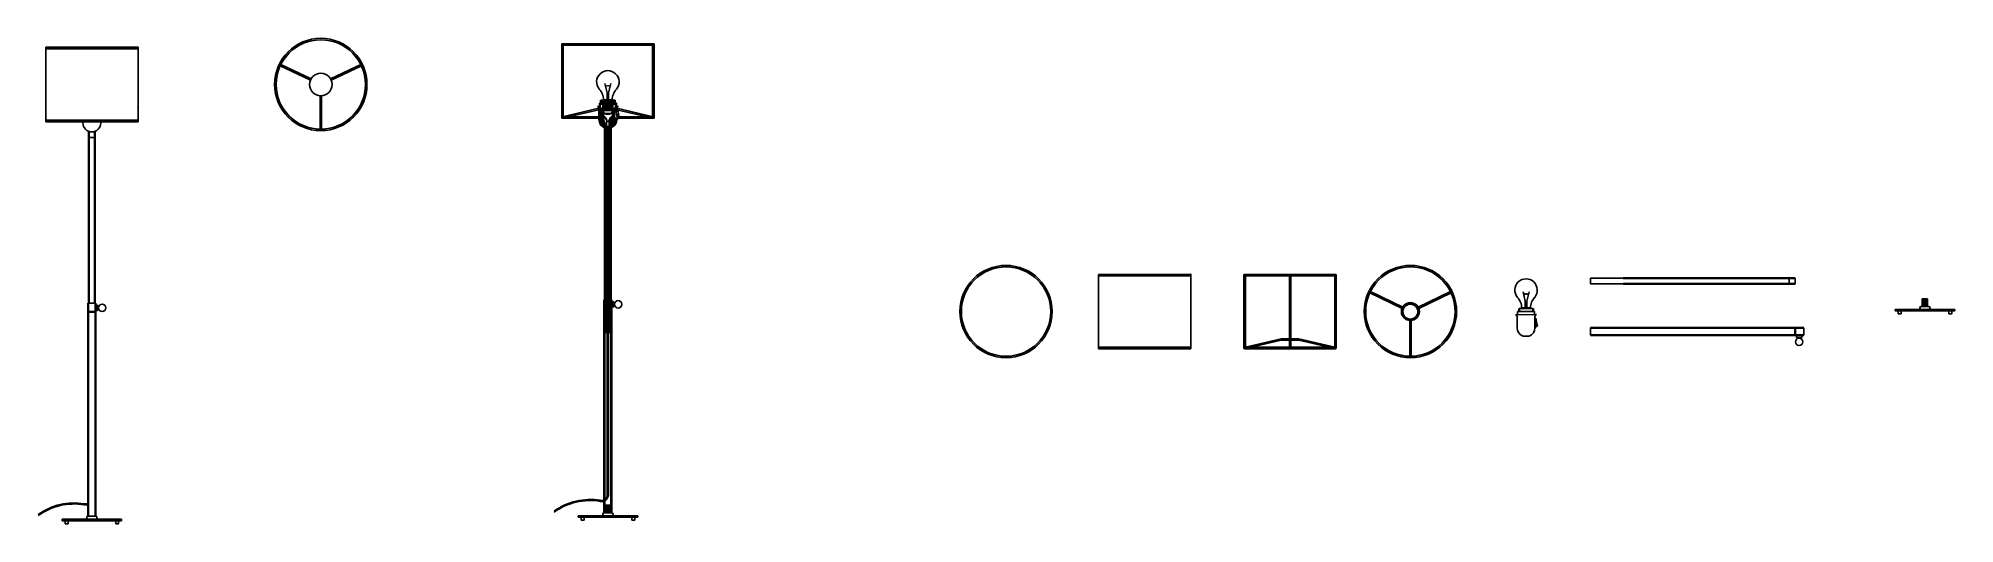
# Model space of a CAD drawing. Header units: centimetres. Extents: x 4277 to 4920, y 1697 to 1860.
import ezdxf

# ---------------------------------------------------------------- set-up
doc = ezdxf.new("R2010")
doc.units = ezdxf.units.CM
doc.layers.get('0').update_dxf_attribs({"color": 1})
doc.layers.add('ferramenta', color=250, linetype='Continuous')

msp = doc.modelspace()

# ---------------------------------------------------------------- hatches: boundary and pattern name
at = {"layer": 'ferramenta'}
h = msp.add_hatch(dxfattribs=at)
h.set_pattern_fill('ANSI31', color=256, scale=0.09, angle=118)
h.set_pattern_definition([(163, (886.7065, 262.7796), (-0.083545215, -0.273264084), [])])
h.paths.add_polyline_path([(4465.95, 1839.17), (4465.65, 1839.17), (4465.66, 1838.12), (4465.14, 1838.12), (4465.14, 1837.07), (4465.44, 1837.08), (4465.44, 1837.82), (4465.96, 1837.82)])
h.paths.add_polyline_path([(4470.85, 1838.12), (4470.34, 1838.12), (4470.35, 1839.17), (4470.05, 1839.17), (4470.04, 1837.82), (4470.55, 1837.82), (4470.55, 1837.09), (4470.85, 1837.09)])
h.paths.add_polyline_path([(4465.44, 1837.08), (4465.14, 1837.07), (4464.46, 1837.07, -0.352821), (4465, 1836.48), (4465, 1832.68, 0.317832), (4467, 1829.85), (4467.3, 1829.85)])
h.paths.add_polyline_path([(4471, 1832.69), (4471, 1832.77), (4470.25, 1832.77), (4470.25, 1834.16, 0.02709), (4469.58, 1833.28), (4468.7, 1829.85), (4469, 1829.85, 0.318988)])
h.paths.add_polyline_path([(4471.29, 1833.14), (4470.25, 1833.14), (4470.25, 1832.77), (4471, 1832.77), (4471.28, 1832.77)])
h.paths.add_polyline_path([(4471.32, 1835.89), (4470.25, 1835.89), (4470.25, 1835.52), (4471.32, 1835.52)])
h.paths.add_polyline_path([(4470.99, 1836.5, -0.352774), (4471.53, 1837.09), (4470.55, 1837.09), (4470.55, 1837.07), (4470.25, 1835.89), (4471, 1835.89)])
h.paths.add_polyline_path([(4469.95, 1771.48), (4469.25, 1771.48), (4469.25, 1770.8), (4469.95, 1770.8)])
h.paths.add_polyline_path([(4469.95, 1770.41), (4469.25, 1770.41), (4469.25, 1769.73), (4469.95, 1769.73)])

# ---------------------------------------------------------------- linework, layer by layer
for p, q in [((4279.23, 1856.95), (4310.23, 1856.95)), ((4279.23, 1856.95), (4279.23, 1831.95)), ((4279.23, 1856.45), (4310.23, 1856.45)), ((4310.23, 1831.95), (4310.23, 1856.95)), ((4452.5, 1858.11), (4483.5, 1858.11)), ((4452.5, 1858.11), (4452.5, 1833.11)), ((4452.5, 1857.61), (4483.5, 1857.61)), ((4453, 1833.67), (4453, 1858.11)), ((4483, 1833.67), (4483, 1857.61)), ((4483.5, 1833.11), (4483.5, 1858.11)), ((4279.23, 1831.95), (4279.23, 1832.45)), ((4279.23, 1832.45), (4310.23, 1832.45)), ((4279.23, 1831.95), (4310.23, 1831.95)), ((4291.73, 1831.52), (4291.73, 1831.95)), ((4297.73, 1831.52), (4297.73, 1831.95)), ((4298.02, 1831.61), (4297.73, 1831.6)), ((4452.5, 1833.11), (4452.5, 1833.61)), ((4452.5, 1833.61), (4452.75, 1833.61)), ((4452.5, 1833.11), (4465, 1833.11)), ((4453, 1833.11), (4453, 1833.17)), ((4454.88, 1833.61), (4465, 1833.61)), ((4467.3, 1829.85), (4467.3, 1761.2)), ((4467.78, 1827.86), (4467.3, 1827.86)), ((4468.7, 1827.86), (4468.18, 1827.86)), ((4468.7, 1829.85), (4468.7, 1761.2)), ((4471.29, 1833.11), (4483.5, 1833.11)), ((4471.76, 1833.61), (4481.11, 1833.61)), ((4483, 1833.11), (4483, 1833.17)), ((4483.21, 1833.61), (4483.5, 1833.61)), ((4295.73, 1826.69), (4293.73, 1826.69)), ((4632.67, 1780.68), (4663.67, 1780.68)), ((4632.67, 1780.68), (4632.67, 1755.68)), ((4632.67, 1780.18), (4663.67, 1780.18)), ((4663.67, 1755.68), (4663.67, 1780.68)), ((4808.91, 1779.45), (4797.95, 1779.45)), ((4797.95, 1779.45), (4797.95, 1777.45)), ((4808.91, 1777.45), (4797.95, 1777.45)), ((4864.6, 1777.45), (4864.6, 1779.45)), ((4866.6, 1779.45), (4866.6, 1777.45)), ((4293.48, 1771), (4295.98, 1771)), ((4466.75, 1772.16), (4467, 1772.16)), ((4467, 1772.16), (4467, 1761.2)), ((4469, 1772.16), (4469.25, 1772.16)), ((4469, 1772.16), (4469, 1761.2)), ((4908.94, 1769.93), (4911.44, 1769.93)), ((4293.48, 1768.21), (4295.98, 1768.21)), ((4293.48, 1768.01), (4295.98, 1768.01)), ((4900.19, 1768.93), (4920.19, 1768.93)), ((4900.19, 1768.43), (4900.19, 1768.93)), ((4900.19, 1768.43), (4920.19, 1768.43)), ((4920.19, 1768.43), (4920.19, 1768.93)), ((4467, 1761.2), (4467.3, 1761.2)), ((4467, 1761.2), (4467, 1705.09)), ((4467.3, 1761.2), (4467.78, 1761.2)), ((4468.18, 1761.2), (4468.7, 1761.2)), ((4469, 1761.2), (4468.7, 1761.2)), ((4469, 1761.2), (4469, 1700.64)), ((4797.95, 1762.72), (4797.95, 1760.22)), ((4866.52, 1762.72), (4866.52, 1760.22)), ((4866.72, 1762.72), (4866.72, 1760.22)), ((4869.5, 1762.72), (4869.5, 1760.22)), ((4632.67, 1756.18), (4663.67, 1756.18)), ((4632.67, 1755.68), (4663.67, 1755.68)), ((4467, 1705.94), (4466.75, 1705.94)), ((4468.18, 1706.52), (4467.78, 1706.52)), ((4293.48, 1699.45), (4295.98, 1699.45)), ((4458, 1699.61), (4478, 1699.61)), ((4458, 1699.11), (4458, 1699.61)), ((4458, 1699.11), (4478, 1699.11)), ((4467, 1703.94), (4466.75, 1703.94)), ((4466.75, 1700.64), (4467, 1700.64)), ((4466.75, 1700.61), (4469.25, 1700.61)), ((4467, 1704.67), (4467, 1700.64)), ((4469.25, 1700.64), (4469, 1700.64)), ((4478, 1699.11), (4478, 1699.61)), ((4284.73, 1698.45), (4304.73, 1698.45)), ((4284.73, 1697.95), (4284.73, 1698.45)), ((4284.73, 1697.95), (4304.73, 1697.95)), ((4285.73, 1697.95), (4285.73, 1696.95)), ((4285.73, 1696.95), (4286.73, 1696.95)), ((4286.73, 1696.95), (4286.73, 1697.95)), ((4302.73, 1696.95), (4302.73, 1697.95)), ((4303.73, 1696.95), (4302.73, 1696.95)), ((4303.73, 1697.95), (4303.73, 1696.95)), ((4304.73, 1697.95), (4304.73, 1698.45))]:
    msp.add_line(p, q)
at = {"lineweight": 18}
msp.add_line((4298.02, 1831.61), (4298.02, 1831.95), dxfattribs=at)
at = {"lineweight": 35}
for points in [[(4293.74, 1771), (4293.73, 1828.69)], [(4295.73, 1771), (4295.73, 1828.69)], [(4467, 1772.16), (4467, 1829.85)], [(4469, 1772.16), (4469, 1829.85)], [(4808.91, 1779.45), (4866.6, 1779.45)], [(4808.91, 1777.45), (4866.6, 1777.45)], [(4293.48, 1699.45), (4293.48, 1771)], [(4295.98, 1699.45), (4295.98, 1771)], [(4466.75, 1704.94), (4466.75, 1772.16)], [(4469.25, 1770.8), (4469.25, 1772.16)], [(4469.25, 1700.64), (4469.25, 1770.41)], [(4797.95, 1762.72), (4869.5, 1762.72)], [(4797.95, 1760.22), (4869.5, 1760.22)], [(4466.75, 1700.64), (4466.75, 1704.55)]]:
    msp.add_lwpolyline(points, dxfattribs=at)
for centre, radius in [((4371.61, 1844.45), 15.5), ((4371.61, 1844.45), 15), ((4601.67, 1768.18), 15.5), ((4601.67, 1768.18), 15)]:
    msp.add_circle(centre, radius)
for centre, radius, start, end in [((4294.73, 1831.52), 3, 180, 0), ((4908.94, 1769.43), 0.5, 90, 270), ((4911.44, 1769.43), 0.5, 270, 90), ((4293.48, 1698.95), 0.5, 90, 270), ((4295.98, 1698.95), 0.5, 270, 90), ((4466.75, 1700.11), 0.5, 90, 270), ((4469.25, 1700.11), 0.5, 270, 90)]:
    msp.add_arc(centre, radius, start, end)
for p in [(4310.23, 1836.81), (4310.23, 1836.81), (4483.5, 1837.98), (4483.5, 1837.98)]:
    msp.add_point(p)
at = {"layer": 'ferramenta'}
for p, q in [((4368.1, 1845.86), (4357.99, 1850.72)), ((4368.32, 1846.31), (4358.21, 1851.17)), ((4374.91, 1846.31), (4385.02, 1851.17)), ((4375.12, 1845.86), (4385.24, 1850.72)), ((4371.36, 1840.67), (4371.36, 1829.45)), ((4371.86, 1840.67), (4371.86, 1829.45)), ((4467.75, 1841.59), (4467, 1844.78)), ((4467.15, 1844.14), (4467.28, 1843.87)), ((4467.28, 1843.87), (4467.4, 1844.14)), ((4467.4, 1844.14), (4467.51, 1843.87)), ((4467.51, 1843.87), (4467.65, 1844.14)), ((4467.65, 1844.14), (4467.77, 1843.87)), ((4467.75, 1839.32), (4467.75, 1841.59)), ((4467.77, 1843.87), (4467.9, 1844.14)), ((4467.9, 1844.14), (4468, 1843.87)), ((4468, 1843.87), (4468.14, 1844.14)), ((4468.14, 1844.14), (4468.27, 1843.87)), ((4468.25, 1841.59), (4468.99, 1844.78)), ((4468.25, 1839.32), (4468.25, 1841.59)), ((4468.27, 1843.87), (4468.39, 1844.14)), ((4468.39, 1844.14), (4468.5, 1843.87)), ((4468.5, 1843.87), (4468.64, 1844.14)), ((4468.64, 1844.14), (4468.75, 1843.87)), ((4468.75, 1843.87), (4468.84, 1844.14)), ((4465, 1836.48), (4452.75, 1833.61)), ((4465, 1835.98), (4452.75, 1833.11)), ((4464.46, 1837.07), (4465.44, 1837.08)), ((4465, 1832.68), (4465, 1836.48)), ((4465.14, 1838.12), (4465.14, 1837.07)), ((4465.14, 1838.12), (4465.66, 1838.12)), ((4465.44, 1837.82), (4465.44, 1837.07)), ((4465.96, 1837.82), (4465.44, 1837.82)), ((4465.44, 1837.07), (4467.3, 1829.85)), ((4465.7, 1836.5), (4465.59, 1836.5)), ((4465.65, 1839.17), (4466.28, 1839.17)), ((4465.95, 1838.64), (4466.28, 1838.64)), ((4465.96, 1838.12), (4466.28, 1838.12)), ((4466.28, 1839.32), (4466.28, 1835.67)), ((4466.28, 1839.32), (4469.71, 1839.32)), ((4466.28, 1838.71), (4469.27, 1839.32)), ((4466.28, 1838.87), (4468.49, 1839.32)), ((4466.28, 1839.04), (4467.66, 1839.32)), ((4466.28, 1839.17), (4467.02, 1839.32)), ((4466.28, 1838.54), (4469.71, 1839.24)), ((4466.28, 1838.37), (4469.71, 1839.07)), ((4466.28, 1838.2), (4469.71, 1838.9)), ((4466.28, 1838.03), (4469.71, 1838.73)), ((4466.28, 1837.86), (4469.71, 1838.56)), ((4466.28, 1837.7), (4469.71, 1838.4)), ((4466.28, 1837.53), (4469.71, 1838.23)), ((4466.28, 1837.38), (4469.71, 1838.08)), ((4466.28, 1837.23), (4469.71, 1837.93)), ((4466.28, 1837.08), (4469.71, 1837.78)), ((4466.28, 1836.91), (4469.71, 1837.61)), ((4466.28, 1836.77), (4469.71, 1837.47)), ((4466.28, 1836.59), (4469.71, 1837.29)), ((4466.28, 1836.43), (4469.71, 1837.13)), ((4466.28, 1836.25), (4469.71, 1836.95)), ((4466.28, 1836.06), (4469.71, 1836.77)), ((4466.28, 1835.88), (4469.71, 1836.58)), ((4466.28, 1835.69), (4469.71, 1836.39)), ((4466.28, 1835.67), (4469.71, 1835.67)), ((4466.75, 1834.67), (4466.28, 1835.67)), ((4466.44, 1833.85), (4466.72, 1833.75)), ((4466.75, 1834.67), (4469.25, 1834.67)), ((4467.1, 1835.67), (4469.71, 1836.2)), ((4467.75, 1839.67), (4468.25, 1839.67)), ((4468, 1835.67), (4469.71, 1836.02)), ((4468.95, 1835.67), (4469.71, 1835.82)), ((4469.25, 1834.67), (4469.71, 1835.67)), ((4469.55, 1833.85), (4469.28, 1833.75)), ((4470.55, 1837.07), (4469.65, 1833.54)), ((4469.71, 1839.32), (4469.71, 1835.67)), ((4469.71, 1839.17), (4470.35, 1839.17)), ((4469.71, 1838.64), (4470.04, 1838.64)), ((4469.71, 1838.12), (4470.04, 1838.12)), ((4470.04, 1837.82), (4470.55, 1837.82)), ((4471.32, 1835.89), (4470.25, 1835.89)), ((4470.25, 1832.77), (4470.25, 1835.89)), ((4471.31, 1835.52), (4470.25, 1835.52)), ((4470.29, 1836.5), (4470.41, 1836.5)), ((4470.34, 1838.12), (4470.85, 1838.12)), ((4470.55, 1837.82), (4470.55, 1837.07)), ((4470.55, 1837.09), (4471.53, 1837.09)), ((4470.77, 1835.52), (4470.88, 1834.33)), ((4470.85, 1838.12), (4470.85, 1837.09)), ((4471.51, 1834.33), (4470.88, 1834.33)), ((4470.88, 1834.33), (4471.29, 1833.14)), ((4471, 1835.89), (4470.99, 1836.5)), ((4470.99, 1836.48), (4483.25, 1833.61)), ((4470.99, 1835.98), (4483.25, 1833.11)), ((4471.4, 1835.52), (4471.31, 1835.52)), ((4471.32, 1835.89), (4471.32, 1835.52)), ((4471.4, 1835.52), (4471.51, 1834.33)), ((4471.51, 1834.33), (4471.88, 1833.26)), ((4466.43, 1833.76), (4466.72, 1833.65)), ((4466.72, 1833.65), (4466.72, 1833.75)), ((4467.3, 1829.85), (4467, 1829.85)), ((4467.78, 1830.31), (4467.78, 1706.52)), ((4468.18, 1830.31), (4468.18, 1706.52)), ((4469.58, 1833.28), (4468.7, 1829.85)), ((4468.7, 1829.85), (4469, 1829.85)), ((4469.56, 1833.76), (4469.28, 1833.65)), ((4469.28, 1833.65), (4469.28, 1833.75)), ((4471.29, 1833.14), (4470.25, 1833.14)), ((4471.28, 1832.77), (4470.25, 1832.77)), ((4471, 1832.68), (4471, 1832.77)), ((4471.29, 1833.14), (4471.28, 1832.77)), ((4471.29, 1833.14), (4471.88, 1833.26)), ((4681.55, 1755.93), (4681.55, 1780.43)), ((4681.8, 1780.68), (4712.26, 1780.68)), ((4681.8, 1780.18), (4712.26, 1780.18)), ((4682.05, 1780.18), (4682.05, 1756.18)), ((4696.8, 1756.18), (4696.8, 1780.18)), ((4697.3, 1756.18), (4697.3, 1780.18)), ((4712.05, 1780.18), (4712.05, 1756.18)), ((4712.51, 1755.93), (4712.51, 1780.43)), ((4296.68, 1770.31), (4295.98, 1770.31)), ((4296.68, 1768.56), (4296.68, 1770.31)), ((4296.68, 1769.6), (4296.96, 1769.6)), ((4469.95, 1770.8), (4469, 1770.8)), ((4469.95, 1770.41), (4469, 1770.41)), ((4469.02, 1770.76), (4470.22, 1770.76)), ((4469.02, 1770.44), (4469.02, 1770.76)), ((4469.02, 1770.44), (4469.08, 1770.76)), ((4469.02, 1770.44), (4470.23, 1770.44)), ((4469.1, 1770.44), (4469.16, 1770.76)), ((4469.19, 1770.44), (4469.25, 1770.76)), ((4469.95, 1771.48), (4469.25, 1771.48)), ((4469.95, 1769.73), (4469.25, 1769.73)), ((4469.28, 1770.44), (4469.34, 1770.76)), ((4469.37, 1770.44), (4469.43, 1770.76)), ((4469.47, 1770.44), (4469.53, 1770.76)), ((4469.56, 1770.44), (4469.62, 1770.76)), ((4469.64, 1770.44), (4469.7, 1770.76)), ((4469.72, 1770.44), (4469.78, 1770.76)), ((4469.8, 1770.44), (4469.87, 1770.76)), ((4469.95, 1770.8), (4469.95, 1771.48)), ((4469.95, 1769.73), (4469.95, 1770.41)), ((4734.65, 1769.25), (4723.83, 1774.46)), ((4734.87, 1769.7), (4724.05, 1774.91)), ((4740.04, 1769.7), (4750.86, 1774.91)), ((4740.25, 1769.25), (4751.08, 1774.46)), ((4776.03, 1771.66), (4775.28, 1774.84)), ((4775.43, 1774.2), (4775.56, 1773.94)), ((4775.56, 1773.94), (4775.68, 1774.2)), ((4775.68, 1774.2), (4775.79, 1773.94)), ((4775.79, 1773.94), (4775.93, 1774.2)), ((4775.93, 1774.2), (4776.05, 1773.94)), ((4776.03, 1769.38), (4776.03, 1771.66)), ((4776.03, 1769.73), (4776.52, 1769.73)), ((4776.05, 1773.94), (4776.18, 1774.2)), ((4776.18, 1774.2), (4776.28, 1773.94)), ((4776.28, 1773.94), (4776.42, 1774.2)), ((4776.42, 1774.2), (4776.55, 1773.94)), ((4776.52, 1771.66), (4777.27, 1774.84)), ((4776.52, 1769.38), (4776.52, 1771.66)), ((4776.55, 1773.94), (4776.67, 1774.2)), ((4776.67, 1774.2), (4776.78, 1773.94)), ((4776.78, 1773.94), (4776.92, 1774.2)), ((4776.92, 1774.2), (4777.03, 1773.94)), ((4777.03, 1773.94), (4777.12, 1774.2)), ((4909.31, 1772.43), (4909.31, 1769.93)), ((4909.31, 1772.43), (4911.07, 1772.43)), ((4911.07, 1772.43), (4909.31, 1772.12)), ((4911.07, 1772.15), (4909.31, 1771.83)), ((4911.07, 1771.87), (4909.31, 1771.56)), ((4911.07, 1771.61), (4909.31, 1771.3)), ((4911.07, 1771.33), (4909.31, 1771.02)), ((4911.07, 1771.06), (4909.31, 1770.75)), ((4911.07, 1770.76), (4909.31, 1770.45)), ((4911.07, 1770.49), (4909.31, 1770.18)), ((4911.07, 1770.24), (4909.31, 1769.93)), ((4911.07, 1772.43), (4911.07, 1769.93)), ((4296.68, 1768.56), (4295.98, 1768.56)), ((4296.68, 1769.28), (4296.96, 1769.28)), ((4737.2, 1765.2), (4737.2, 1753.19)), ((4737.7, 1765.2), (4737.7, 1753.19)), ((4772.74, 1767.14), (4779.81, 1767.16)), ((4773.28, 1762.75), (4773.28, 1766.55)), ((4773.42, 1768.18), (4773.42, 1767.14)), ((4773.42, 1768.18), (4779.13, 1768.18)), ((4773.93, 1769.23), (4778.63, 1769.23)), ((4774.56, 1769.38), (4774.56, 1769.23)), ((4774.56, 1769.38), (4777.99, 1769.38)), ((4777.99, 1769.38), (4777.99, 1769.23)), ((4779.13, 1768.18), (4779.13, 1767.16)), ((4779.27, 1765.96), (4779.27, 1766.57)), ((4779.6, 1765.96), (4779.27, 1765.96)), ((4779.28, 1762.84), (4779.27, 1765.96)), ((4779.6, 1765.96), (4779.56, 1762.84)), ((4779.57, 1763.21), (4780.16, 1763.33)), ((4779.79, 1764.4), (4779.58, 1764.4)), ((4779.68, 1765.59), (4779.59, 1765.59)), ((4779.68, 1765.59), (4779.79, 1764.4)), ((4779.79, 1764.4), (4780.16, 1763.33)), ((4901.19, 1768.43), (4901.19, 1767.43)), ((4901.19, 1767.43), (4902.19, 1767.43)), ((4902.19, 1767.43), (4902.19, 1768.43)), ((4918.19, 1767.43), (4918.19, 1768.43)), ((4919.19, 1767.43), (4918.19, 1767.43)), ((4919.19, 1768.43), (4919.19, 1767.43)), ((4694.05, 1759.05), (4682.05, 1756.24)), ((4694.05, 1758.55), (4683.93, 1756.18)), ((4694.05, 1759.05), (4696.8, 1759.05)), ((4694.05, 1758.55), (4694.05, 1759.05)), ((4694.05, 1758.55), (4696.8, 1758.55)), ((4697.3, 1759.05), (4700.04, 1759.05)), ((4697.3, 1758.55), (4700.04, 1758.55)), ((4700.04, 1759.05), (4712.05, 1756.24)), ((4700.04, 1758.55), (4700.04, 1759.05)), ((4700.04, 1758.55), (4710.16, 1756.18)), ((4775.28, 1759.92), (4777.28, 1759.92)), ((4779.28, 1762.75), (4779.28, 1762.84)), ((4779.56, 1762.84), (4779.28, 1762.84)), ((4867.07, 1759.52), (4867.07, 1760.22)), ((4867.07, 1759.52), (4868.82, 1759.52)), ((4867.78, 1759.52), (4867.78, 1759.24)), ((4868.1, 1759.52), (4868.1, 1759.25)), ((4868.82, 1759.52), (4868.82, 1760.22)), ((4681.8, 1756.18), (4712.3, 1756.18)), ((4681.8, 1755.68), (4712.26, 1755.68)), ((4459, 1699.11), (4459, 1698.11)), ((4460, 1698.11), (4460, 1699.11)), ((4467.12, 1703.11), (4467.11, 1700.61)), ((4468.88, 1700.93), (4467.11, 1700.61)), ((4467.12, 1703.11), (4468.88, 1703.11)), ((4468.88, 1703.11), (4467.12, 1702.8)), ((4468.88, 1702.83), (4467.12, 1702.52)), ((4468.88, 1702.56), (4467.12, 1702.25)), ((4468.88, 1702.3), (4467.12, 1701.98)), ((4468.88, 1702.01), (4467.12, 1701.7)), ((4468.88, 1701.74), (4467.12, 1701.43)), ((4468.88, 1701.45), (4467.12, 1701.13)), ((4468.88, 1701.17), (4467.12, 1700.86)), ((4468.88, 1703.11), (4468.88, 1700.61)), ((4476, 1698.11), (4476, 1699.11)), ((4477, 1699.11), (4477, 1698.11)), ((4459, 1698.11), (4460, 1698.11)), ((4477, 1698.11), (4476, 1698.11))]:
    msp.add_line(p, q, dxfattribs=at)
at = {"layer": 'ferramenta', "lineweight": 35}
for points in [[(4465.66, 1838.12), (4465.65, 1839.17)], [(4465.96, 1837.82), (4465.95, 1839.17)], [(4470.04, 1837.82), (4470.05, 1839.17)], [(4470.34, 1838.12), (4470.35, 1839.17)], [(4773.94, 1768.18), (4773.93, 1769.23)], [(4778.61, 1768.18), (4778.63, 1769.23)]]:
    msp.add_lwpolyline(points, dxfattribs=at)
at = {"layer": 'ferramenta'}
msp.add_lwpolyline([(4467.55, 1831.96), (4468.41, 1831.96), (4468.41, 1830.31), (4467.55, 1830.31)], close=True, dxfattribs=at)
for centre, radius in [((4452.75, 1857.86), 0.25), ((4483.21, 1857.86), 0.25), ((4371.61, 1844.45), 3.78), ((4452.75, 1833.36), 0.25), ((4483.21, 1833.36), 0.25), ((4737.45, 1768.18), 15.5), ((4737.45, 1768.18), 15), ((4298.2, 1769.45), 1.25), ((4471.46, 1770.62), 1.25), ((4737.45, 1768.18), 3), ((4737.45, 1768.18), 2.5), ((4867.96, 1758.01), 1.25)]:
    msp.add_circle(centre, radius, dxfattribs=at)
for centre, radius, start, end in [((4468, 1845.32), 3.78, 319.87361, 220.12639), ((4461.39, 1839.33), 5.14, 359.85087, 43.68915), ((4474.6, 1839.33), 5.14, 136.31085, 180.14913), ((4464.36, 1836.44), 0.636, 3.59622, 81.32718), ((4463.01, 1834.32), 3.46, 349.23422, 39.10821), ((4464.25, 1834.11), 2.15, 348.33415, 42.62207), ((4468, 1836.37), 2, 238.33561, 301.66439), ((4478.1, 1827.68), 10.29, 139.74085, 160.40453), ((4478.1, 1827.52), 10.29, 139.74085, 160.40453), ((4472.98, 1834.32), 3.46, 140.89179, 190.76578), ((4471.75, 1834.11), 2.15, 137.37793, 191.66585), ((4471.63, 1836.46), 0.636, 98.67282, 176.40378), ((4468, 1832.68), 3, 180, 250.52758), ((4466.38, 1833.68), 0.0318, 176.33934, 353.19844), ((4464.01, 1830.88), 3.95, 15.9542, 46.65786), ((4463.98, 1830.91), 3.88, 15.76989, 45.09666), ((4471.99, 1830.88), 3.95, 133.34214, 164.0458), ((4472.02, 1830.91), 3.88, 134.90334, 164.23011), ((4468, 1832.68), 3, 289.47242, 0), ((4469.61, 1833.68), 0.0318, 186.80156, 3.66066), ((4681.8, 1780.43), 0.25, 90, 270), ((4712.26, 1780.43), 0.25, 270, 90), ((4776.28, 1775.38), 3.78, 319.87361, 220.12639), ((4769.67, 1769.4), 5.14, 359.85087, 43.68915), ((4782.88, 1769.4), 5.14, 136.31085, 180.14913), ((4772.64, 1766.51), 0.636, 3.59622, 81.32718), ((4779.91, 1766.53), 0.636, 98.67282, 176.40378), ((4776.28, 1762.75), 3, 180, 250.52758), ((4776.28, 1762.75), 3, 289.47242, 0), ((4681.8, 1755.93), 0.25, 90, 270), ((4712.26, 1755.93), 0.25, 270, 90), ((4465.87, 1706.64), 1.91, 255.09977, 356.38915), ((4465.89, 1706.69), 2.3, 257.2569, 355.77164), ((4288.76, 1683.33), 20.57, 80.57305, 125.70112), ((4288.76, 1682.99), 20.57, 80.57305, 125.70112), ((4292.62, 1705.47), 1.91, 255.09977, 296.6991), ((4292.64, 1705.52), 2.3, 257.2569, 291.53159), ((4462.01, 1684.5), 20.57, 80.57305, 125.70112), ((4462.01, 1684.15), 20.57, 80.57305, 125.70112)]:
    msp.add_arc(centre, radius, start, end, dxfattribs=at)
for p in [(4310.23, 1856.95), (4663.67, 1780.68), (4681.55, 1756.42)]:
    msp.add_point(p, dxfattribs=at)

doc.saveas('drawing.dxf')
